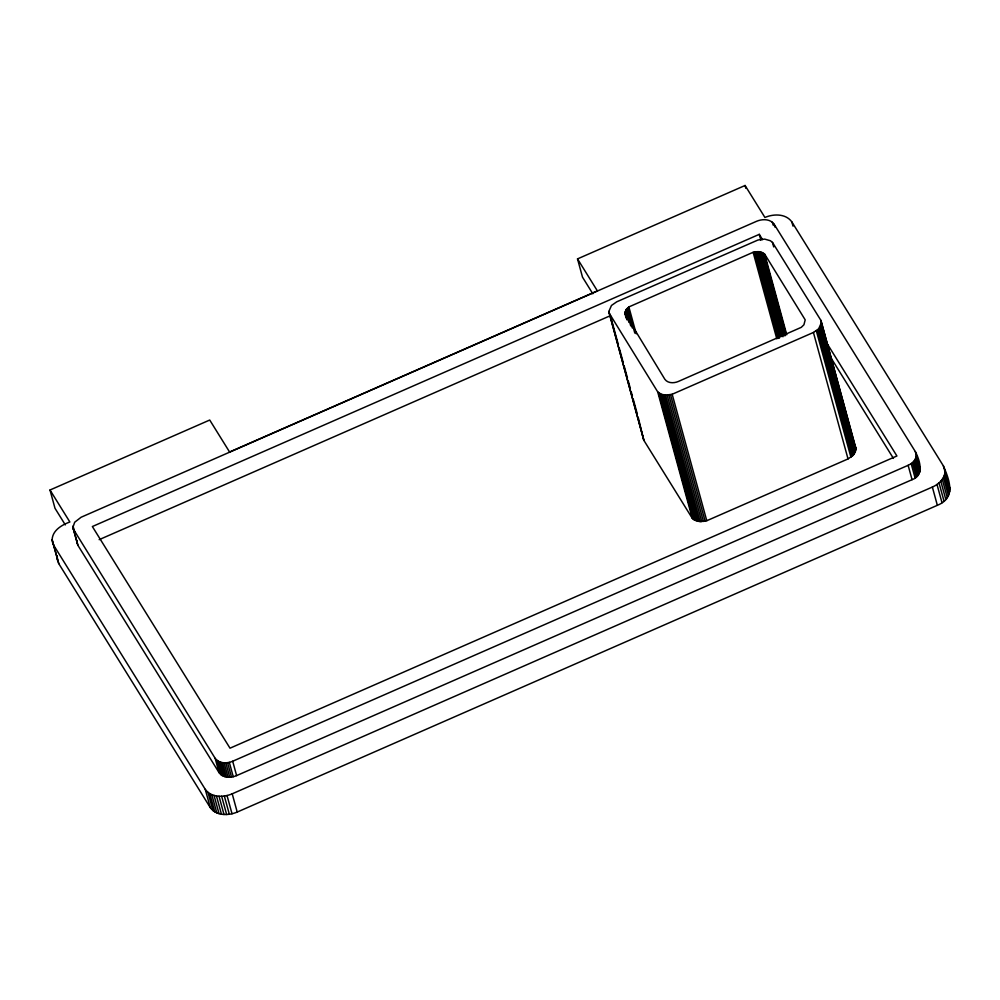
<?xml version="1.0" encoding="UTF-8"?>
<svg xmlns="http://www.w3.org/2000/svg" width="1000" height="1000" viewBox="0 0 1000 1000"><rect width="100%" height="100%" fill="white"/><g stroke="black" fill="none" stroke-linecap="round" stroke-linejoin="round"><path stroke-width="1.5" d="M52.138 539.8C52.45 530.3 61.975 524.875 69.862 521.987L50 490.012L209.725 420.037L229.587 452.013L597.375 290.875L577.513 258.9L745.075 185.487L764.925 217.463C773.575 213.75 785.85 213.5 791.862 221.925L943.413 465.95C949.875 481.075 955.875 497.837 937.35 505.312L237.213 812.062C228.562 815.775 216.287 816.025 210.275 807.6L58.725 563.575L52.138 539.8L58.725 563.575M57.3 556.062L57.312 559.987M72.925 527.35L74.688 522.238L81.137 517.225L756.6 221.287C762.212 218.875 770.2 218.713 774.1 224.188L915.325 451.587C919.837 460.3 924.6 475.363 912.075 479.675L236.612 775.612C231 778.025 223.025 778.188 219.112 772.712L77.888 545.312L72.925 527.35L77.888 545.312M76.963 540.438L76.975 542.987M608.825 311.55L611.462 305.475L616.737 301.812L757.987 240.012L764.65 239.1L770.425 240.75L772.475 242.413L820.888 320.35L855.925 449.175L853.3 455.25L848.025 458.925L706.775 520.725L700.113 521.625L694.338 519.975L692.275 518.312L643.875 440.375L608.825 311.55L643.875 440.375M624.875 313.438L626.237 309.5L628.875 306.938L753.138 252.288L759.737 251.7L764.725 254.213L805.2 319.862L803.925 324.775L801.287 327.337L678.3 381.488C673.988 383.35 667.837 383.475 664.837 379.263L624.875 313.438L626.1 317.913M608.95 312.762L657.688 391.85L661 394.15L665.512 395.163L672.175 394.263L813.425 332.463L818.7 328.787L821.338 322.725M73.037 528.612L215.175 758.337C219.088 763.812 227.075 763.662 232.688 761.25L908.138 465.312C912.525 463.413 917.062 459.137 916.237 453.925M52.325 541.737L53.725 545.325L205.275 789.35C211.287 797.775 223.575 797.525 232.213 793.812L932.362 487.062C939.112 484.137 946.087 477.575 944.825 469.538M762.562 239.662L759.275 234.35L92.362 526.538L230.012 748.188L896.912 455.988L825.212 340.525M99.162 539.663L610.075 315.812M830.788 357.55L893.425 458.413M592.825 293.775L582.5 277.15L577.513 258.9M65.312 524.9L54.988 508.275L50 490.012M948.413 484.2L949.812 487.788M855.475 446.812L855.925 449.175M943.413 465.95L950 489.725M944.837 473.462L949.837 491.712M944.325 475.45L949.312 493.7M943.462 477.425L948.462 495.675M942.288 479.35L947.275 497.6M940.8 481.188L945.788 499.438M939.025 482.9L944.013 501.15M937.013 484.475L942 502.725M932.362 487.062L937.35 505.312M915.325 451.587L920.288 469.55M916.25 456.463L920.188 470.838M915.913 457.762L919.85 472.137M915.362 459.05L919.287 473.425M914.587 460.3L918.525 474.675M913.625 461.488L917.55 475.863M912.475 462.612L916.4 476.975M911.162 463.625L915.088 478M908.138 465.312L912.075 479.675M820.888 320.35L855.812 447.975M821.225 323.963L855.825 450.425M820.9 325.2L855.5 451.662M791.862 221.925L793.025 226.137M820.375 326.438L854.963 452.9M819.625 327.638L854.225 454.1M818.7 328.787L853.3 455.25M817.6 329.862L852.188 456.325M816.338 330.838L850.925 457.3M813.425 332.463L848.025 458.925M774.1 224.188L774.887 227.062M772.35 222.225L773.138 225.1M772.475 242.413L773.713 246.925M759.275 234.35L760.85 240.1M764.725 254.213L786.762 334.775M763.975 253.5L786.012 334.05M745.075 185.487L745.837 188.3M763.088 252.875L785.537 334.925M762.075 252.362L784.925 335.913M760.95 251.975L783.8 335.525M759.737 251.7L783 336.737M758.462 251.562L781.725 336.6M757.138 251.55L780.4 336.587M755.8 251.663L779.463 338.2M754.45 251.912L778.125 338.45M753.138 252.288L776.8 338.812M672.175 394.263L706.775 520.725M670.525 394.725L705.125 521.188M668.85 395.025L703.438 521.487M667.163 395.175L701.762 521.638M665.512 395.163L700.113 521.625M663.925 394.988L698.512 521.45M662.412 394.65L697 521.112M661 394.15L695.6 520.612M659.737 393.512L694.338 519.975M658.625 392.75L693.213 519.212M657.688 391.85L692.275 518.312M628.875 306.938L636.213 333.787M627.863 307.725L634.8 333.088M626.975 308.575L632.288 327.975M626.237 309.5L630.725 325.9M625.638 310.45L628.913 322.388M625.212 311.45L627.25 318.9M624.95 312.438L627 319.9M610.175 314.825L618.413 344.938M619.225 347.95L623.35 363M624.175 366.012L627.463 378.062M628.288 381.062L630.35 388.6M631.175 391.613L632.413 396.125M633.237 399.137L637.35 414.188M638.175 417.2L643.538 439.225M232.688 761.25L236.612 775.612M229.312 762.362L233.25 776.737M227.562 762.688L231.5 777.05M225.825 762.837L229.75 777.212M224.1 762.825L228.038 777.188M232.213 793.812L237.213 812.062M222.438 762.638L226.375 777.013M220.875 762.288L224.8 776.65M219.412 761.775L223.337 776.15M218.088 761.112L222.025 775.487M227.025 795.537L232.025 813.787M216.938 760.312L220.863 774.675M215.175 758.337L219.112 772.712M224.338 796.025L229.338 814.275M221.65 796.263L226.65 814.513M219.013 796.237L224 814.488M216.45 795.95L221.45 814.2M214.037 795.413L219.025 813.662M211.788 794.625L216.788 812.875M209.762 793.612L214.75 811.862M207.975 792.375L212.975 810.625M205.275 789.35L210.275 807.6M73.025 526.062L75.388 534.688"/></g></svg>
